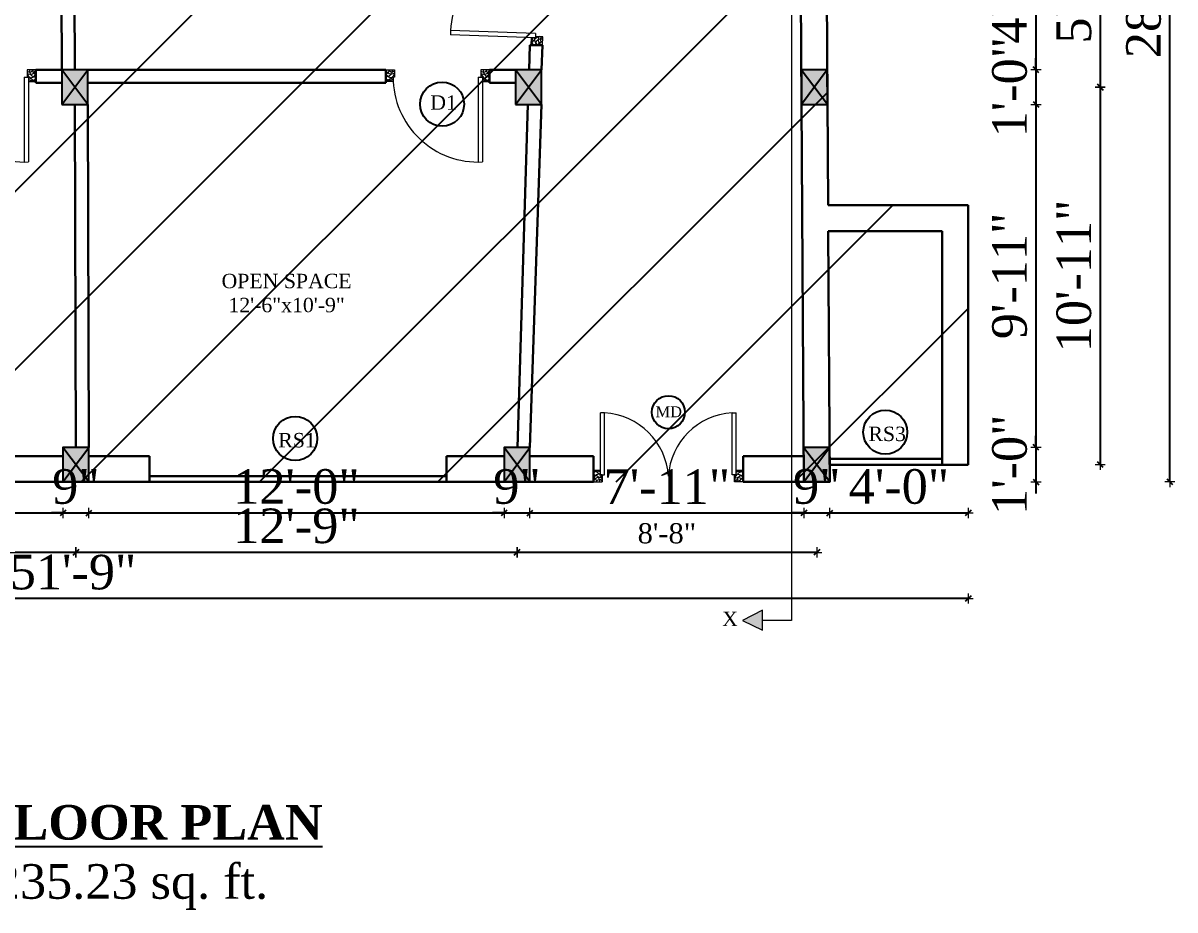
# Model space of a CAD drawing. Header units: inches. Extents: x 2 to 197762, y -33236 to 9.
# Drawn here: x 35408.7 to 35808.3, y -14193.6 to -13885.9 of the extents above; entities that cross this region are included whole.
import ezdxf

# ---------------------------------------------------------------- set-up
doc = ezdxf.new("R2010")
doc.units = ezdxf.units.IN
doc.header["$LTSCALE"] = 5
doc.header["$MEASUREMENT"] = 0
for name, color, linetype, lineweight in [('A-WALL', 7, 'Continuous', 9), ('Dimension', 7, 'Continuous', 18), ('DOOR', 62, 'Continuous', 0)]:
    doc.layers.add(name, color=color, linetype=linetype, lineweight=lineweight)
doc.layers.add('dim line', color=7, linetype='Continuous', lineweight=15, true_color=0xfab2b2)
doc.layers.add('TEXT', color=6, linetype='Continuous')
doc.layers.add('WALL', color=7, linetype='Continuous')
doc.styles.add('ordinary', font='times.ttf')
doc.dimstyles.new('Copy of 96', dxfattribs={"dimtxt": 7, "dimasz": 4, "dimexe": 0.5, "dimexo": 0.5, "dimgap": 3, "dimtad": 1, "dimdec": 1, "dimzin": 11, "dimdsep": 46, "dimlunit": 4, "dimtxsty": 'ordinary', "dimblk": 'OBLIQUE', "dimcen": 0.09, "dimse1": 1, "dimse2": 1, "dimclrt": 6, "dimazin": 0, "dimtfac": 1, "dimtdec": 1, "dimtix": 1, "dimtmove": 2, "dimatfit": 3, "dimldrblk": 'leader', "dimfxl": 0.5, "dimfxlon": 1, "dimtolj": 1, "dimtzin": 0, "dimarcsym": 0})

# ---------------------------------------------------------------- blocks, each defined once
blk = doc.blocks.new('C1a')
at = {"color": 1, "ltscale": 5}
for p, q in [((18657.75, 4625.76), (18648.75, 4625.76)), ((18648.75, 4625.76), (18648.82, 4613.76)), ((18657.82, 4613.76), (18657.75, 4625.76)), ((18648.82, 4613.76), (18657.82, 4613.76))]:
    blk.add_line(p, q, dxfattribs=at)
blk = doc.blocks.new('A$C27B36B59')
at = {"layer": 'DOOR'}
for p, q in [((0, 4), (0, 0)), ((2.5, 4), (0, 4)), ((2.5, 2.5), (2.5, 4)), ((0, 0), (3, 0)), ((3, 2.5), (2.5, 2.5)), ((3, 0), (3, 2.5))]:
    blk.add_line(p, q, dxfattribs=at)
for centre, radius, start, end in [((-1.4, -0.54), 4.75, 22.1411, 72.838), ((1.34, 2.09), 1.64, 45.138, 144.8948), ((2.21, 0.3), 2.49, 83.3149, 152.658), ((0.13, 0.37), 2.05, 349.4875, 93.6805), ((1.96, -0.47), 2.01, 58.7447, 166.495), ((-0.06, 0.32), 1.13, 343.542, 86.947), ((2.08, -0.4), 1.17, 38.2816, 160.1519)]:
    blk.add_arc(centre, radius, start, end, dxfattribs=at)
blk = doc.blocks.new('D2')
at = {"layer": 'DOOR'}
for p, q in [((74473.95, 24047.59), (74473.95, 24018.09)), ((74473.95, 24047.59), (74475.45, 24047.59)), ((74475.45, 24047.59), (74475.45, 24018.13))]:
    blk.add_line(p, q, dxfattribs=at)
blk.add_arc((74473.95, 24047.59), 29.5, 180, 272.9146, dxfattribs=at)
at = {"layer": 'DOOR', "xscale": -1, "rotation": 180}
blk.add_blockref('A$C27B36B59', (74441.95, 24050.09), dxfattribs=at)
at = {"layer": 'DOOR', "rotation": 180}
blk.add_blockref('A$C27B36B59', (74477.95, 24050.09), dxfattribs=at)
blk = doc.blocks.new('x-x')
at = {"ltscale": 5}
for points in [[(11364.03, -701.52), (11364.03, -694.51), (11357.15, -698.09)], [(11364.03, -1135.52), (11364.03, -1128.51), (11357.15, -1132.09)]]:
    blk.add_hatch(color=256, dxfattribs=at).paths.add_polyline_path(points)
for p, q in [((11364.03, -694.51), (11357.15, -698.09)), ((11364.03, -701.52), (11364.03, -694.51)), ((11357.15, -698.09), (11364.03, -701.52)), ((11374.13, -698.09), (11364.03, -698.09)), ((11374.13, -698.09), (11374.13, -1132.09)), ((11364.03, -1128.51), (11357.15, -1132.09)), ((11364.03, -1135.52), (11364.03, -1128.51)), ((11357.15, -1132.09), (11364.03, -1135.52)), ((11374.13, -1132.09), (11364.03, -1132.09))]:
    blk.add_line(p, q, dxfattribs=at)
at = {"layer": 'A-WALL', "color": 1, "ltscale": 5}
blk.add_line((11374.13, -1120.09), (11374.13, -1132.09), dxfattribs=at)
at = {"layer": 'TEXT', "style": 'ordinary'}
for p in [(11350.08, -700.97), (11350.08, -1134.1)]:
    blk.add_text('X', height=5, dxfattribs=at).set_placement(p)
blk = doc.blocks.new('oblique')
at = {"color": 0, "lineweight": -2}
blk.add_line((0.25, 0.25), (-0.25, -0.25), dxfattribs=at)
at = {"layer": 'dim line', "lineweight": 9}
for p, q in [((-0.4375, 0), (0.4375, 0)), ((0, 0.4375), (0, -0.4375))]:
    blk.add_line(p, q, dxfattribs=at)
blk = doc.blocks.new('*D453')
at = {"layer": 'A-WALL', "color": 0, "lineweight": -2, "ltscale": 50, "transparency": 16777216}
blk.add_line((35684.02, -14069.55), (35580.02, -14069.55), dxfattribs=at)
at = {"layer": 'Defpoints', "color": 0, "ltscale": 50, "transparency": 16777216}
for p in [(35580.02, -14045.14), (35684.02, -14045.14), (35580.02, -14069.55)]:
    blk.add_point(p, dxfattribs=at)
at = {"layer": 'A-WALL', "color": 0, "lineweight": -2, "ltscale": 50, "transparency": 16777216, "xscale": 4, "yscale": 4, "zscale": 4, "rotation": 180}
blk.add_blockref('oblique', (35580.02, -14069.55), dxfattribs=at)
at = {"layer": 'A-WALL', "color": 0, "lineweight": -2, "ltscale": 50, "transparency": 16777216, "xscale": 4, "yscale": 4, "zscale": 4}
blk.add_blockref('oblique', (35684.02, -14069.55), dxfattribs=at)
at = {"layer": 'A-WALL', "color": 6, "ltscale": 50, "transparency": 16777216, "insert": (35632.02, -14062.99), "char_height": 7, "attachment_point": 5, "style": 'ordinary'}
blk.add_mtext('\\A1;8\'-8"', dxfattribs=at)
blk = doc.blocks.new('_OBLIQUE')
at = {"color": 0, "linetype": 'ByBlock'}
blk.add_line((-0.5, -0.5), (0.5, 0.5), dxfattribs=at)
blk = doc.blocks.new('leader')
at = {"layer": 'Dimension'}
for p, q in [((0, -4.328), (0, 4.328)), ((-4.424, 0), (4.424, 0))]:
    blk.add_line(p, q, dxfattribs=at)
blk = doc.blocks.new('*D454')
at = {"layer": 'A-WALL', "color": 0, "lineweight": -2, "ltscale": 50, "transparency": 16777216}
blk.add_line((35580.02, -14069.55), (35427.02, -14069.55), dxfattribs=at)
at = {"layer": 'Defpoints', "color": 0, "ltscale": 50, "transparency": 16777216}
for p in [(35427.02, -14045.14), (35580.02, -14045.14), (35427.02, -14069.55)]:
    blk.add_point(p, dxfattribs=at)
at = {"layer": 'A-WALL', "color": 0, "lineweight": -2, "ltscale": 50, "transparency": 16777216, "xscale": 4, "yscale": 4, "zscale": 4, "rotation": 180}
blk.add_blockref('oblique', (35427.02, -14069.55), dxfattribs=at)
at = {"layer": 'A-WALL', "color": 0, "lineweight": -2, "ltscale": 50, "transparency": 16777216, "xscale": 4, "yscale": 4, "zscale": 4}
blk.add_blockref('oblique', (35580.02, -14069.55), dxfattribs=at)
at = {"layer": 'A-WALL', "color": 6, "ltscale": 50, "transparency": 16777216, "insert": (35503.52, -14060.43), "char_height": 12, "attachment_point": 5, "style": 'ordinary'}
blk.add_mtext('\\A1;12\'-9"', dxfattribs=at)
blk = doc.blocks.new('*D455')
at = {"layer": 'A-WALL', "color": 0, "lineweight": -2, "ltscale": 50, "transparency": 16777216}
blk.add_line((35427.02, -14069.55), (35277.02, -14069.55), dxfattribs=at)
at = {"layer": 'Defpoints', "color": 0, "ltscale": 50, "transparency": 16777216}
for p in [(35277.02, -14045.14), (35427.02, -14045.14), (35277.02, -14069.55)]:
    blk.add_point(p, dxfattribs=at)
at = {"layer": 'A-WALL', "color": 0, "lineweight": -2, "ltscale": 50, "transparency": 16777216, "xscale": 4, "yscale": 4, "zscale": 4, "rotation": 180}
blk.add_blockref('oblique', (35277.02, -14069.55), dxfattribs=at)
at = {"layer": 'A-WALL', "color": 0, "lineweight": -2, "ltscale": 50, "transparency": 16777216, "xscale": 4, "yscale": 4, "zscale": 4}
blk.add_blockref('oblique', (35427.02, -14069.55), dxfattribs=at)
at = {"layer": 'A-WALL', "color": 6, "ltscale": 50, "transparency": 16777216, "insert": (35352.02, -14060.45), "char_height": 12, "attachment_point": 5, "style": 'ordinary'}
blk.add_mtext('\\A1;12\'-6"', dxfattribs=at)
blk = doc.blocks.new('*D241')
at = {"layer": 'A-WALL', "color": 0, "lineweight": -2, "ltscale": 50, "transparency": 16777216}
blk.add_line((35736.52, -14085.6), (35115.52, -14085.6), dxfattribs=at)
at = {"layer": 'Defpoints', "color": 0, "ltscale": 50, "transparency": 16777216}
for p in [(35736.52, -14035.96), (35115.52, -14041.96), (35115.52, -14085.6)]:
    blk.add_point(p, dxfattribs=at)
at = {"layer": 'A-WALL', "color": 0, "lineweight": -2, "ltscale": 50, "transparency": 16777216, "xscale": 4, "yscale": 4, "zscale": 4, "rotation": 180}
blk.add_blockref('oblique', (35115.52, -14085.6), dxfattribs=at)
at = {"layer": 'A-WALL', "color": 0, "lineweight": -2, "ltscale": 50, "transparency": 16777216, "xscale": 4, "yscale": 4, "zscale": 4}
blk.add_blockref('oblique', (35736.52, -14085.6), dxfattribs=at)
at = {"layer": 'A-WALL', "color": 6, "ltscale": 50, "transparency": 16777216, "insert": (35426.02, -14076.48), "char_height": 12, "attachment_point": 5, "style": 'ordinary'}
blk.add_mtext('\\A1;51\'-9"', dxfattribs=at)
blk = doc.blocks.new('*D247')
at = {"layer": 'A-WALL', "color": 0, "lineweight": -2, "ltscale": 50, "transparency": 16777216}
blk.add_line((35281.52, -14055.9), (35422.52, -14055.9), dxfattribs=at)
at = {"layer": 'Defpoints', "color": 0, "ltscale": 50, "transparency": 16777216}
for p in [(35281.52, -14045.14), (35422.52, -14045.14), (35422.52, -14055.9)]:
    blk.add_point(p, dxfattribs=at)
at = {"layer": 'A-WALL', "color": 0, "lineweight": -2, "ltscale": 50, "transparency": 16777216, "xscale": 4, "yscale": 4, "zscale": 4, "rotation": 180}
blk.add_blockref('oblique', (35281.52, -14055.9), dxfattribs=at)
at = {"layer": 'A-WALL', "color": 0, "lineweight": -2, "ltscale": 50, "transparency": 16777216, "xscale": 4, "yscale": 4, "zscale": 4}
blk.add_blockref('oblique', (35422.52, -14055.9), dxfattribs=at)
at = {"layer": 'A-WALL', "color": 6, "ltscale": 50, "transparency": 16777216, "insert": (35352.02, -14046.78), "char_height": 12, "attachment_point": 5, "style": 'ordinary'}
blk.add_mtext('\\A1;11\'-9"', dxfattribs=at)
blk = doc.blocks.new('*D248')
at = {"layer": 'A-WALL', "color": 0, "lineweight": -2, "ltscale": 50, "transparency": 16777216}
for p, q in [((35422.52, -14055.9), (35418.52, -14055.9)), ((35422.52, -14055.9), (35431.52, -14055.9)), ((35431.52, -14055.9), (35435.52, -14055.9))]:
    blk.add_line(p, q, dxfattribs=at)
at = {"layer": 'Defpoints', "color": 0, "ltscale": 50, "transparency": 16777216}
for p in [(35422.52, -14045.14), (35431.52, -14045.14), (35431.52, -14055.9)]:
    blk.add_point(p, dxfattribs=at)
at = {"layer": 'A-WALL', "color": 0, "lineweight": -2, "ltscale": 50, "transparency": 16777216, "xscale": 4, "yscale": 4, "zscale": 4}
blk.add_blockref('oblique', (35422.52, -14055.9), dxfattribs=at)
at = {"layer": 'A-WALL', "color": 0, "lineweight": -2, "ltscale": 50, "transparency": 16777216, "xscale": 4, "yscale": 4, "zscale": 4, "rotation": 180}
blk.add_blockref('oblique', (35431.52, -14055.9), dxfattribs=at)
at = {"layer": 'A-WALL', "color": 6, "ltscale": 50, "transparency": 16777216, "insert": (35427.02, -14046.78), "char_height": 12, "attachment_point": 5, "style": 'ordinary'}
blk.add_mtext('\\A1;9"', dxfattribs=at)
blk = doc.blocks.new('*D249')
at = {"layer": 'A-WALL', "color": 0, "lineweight": -2, "ltscale": 50, "transparency": 16777216}
blk.add_line((35431.52, -14055.9), (35575.52, -14055.9), dxfattribs=at)
at = {"layer": 'Defpoints', "color": 0, "ltscale": 50, "transparency": 16777216}
for p in [(35431.52, -14045.14), (35575.52, -14045.14), (35575.52, -14055.9)]:
    blk.add_point(p, dxfattribs=at)
at = {"layer": 'A-WALL', "color": 0, "lineweight": -2, "ltscale": 50, "transparency": 16777216, "xscale": 4, "yscale": 4, "zscale": 4, "rotation": 180}
blk.add_blockref('oblique', (35431.52, -14055.9), dxfattribs=at)
at = {"layer": 'A-WALL', "color": 0, "lineweight": -2, "ltscale": 50, "transparency": 16777216, "xscale": 4, "yscale": 4, "zscale": 4}
blk.add_blockref('oblique', (35575.52, -14055.9), dxfattribs=at)
at = {"layer": 'A-WALL', "color": 6, "ltscale": 50, "transparency": 16777216, "insert": (35503.52, -14046.79), "char_height": 12, "attachment_point": 5, "style": 'ordinary'}
blk.add_mtext('\\A1;12\'-0"', dxfattribs=at)
blk = doc.blocks.new('*D250')
at = {"layer": 'A-WALL', "color": 0, "lineweight": -2, "ltscale": 50, "transparency": 16777216}
for p, q in [((35575.52, -14055.9), (35571.52, -14055.9)), ((35575.52, -14055.9), (35584.52, -14055.9)), ((35584.52, -14055.9), (35588.52, -14055.9))]:
    blk.add_line(p, q, dxfattribs=at)
at = {"layer": 'Defpoints', "color": 0, "ltscale": 50, "transparency": 16777216}
for p in [(35575.52, -14045.14), (35584.52, -14045.14), (35584.52, -14055.9)]:
    blk.add_point(p, dxfattribs=at)
at = {"layer": 'A-WALL', "color": 0, "lineweight": -2, "ltscale": 50, "transparency": 16777216, "xscale": 4, "yscale": 4, "zscale": 4}
blk.add_blockref('oblique', (35575.52, -14055.9), dxfattribs=at)
at = {"layer": 'A-WALL', "color": 0, "lineweight": -2, "ltscale": 50, "transparency": 16777216, "xscale": 4, "yscale": 4, "zscale": 4, "rotation": 180}
blk.add_blockref('oblique', (35584.52, -14055.9), dxfattribs=at)
at = {"layer": 'A-WALL', "color": 6, "ltscale": 50, "transparency": 16777216, "insert": (35580.02, -14046.78), "char_height": 12, "attachment_point": 5, "style": 'ordinary'}
blk.add_mtext('\\A1;9"', dxfattribs=at)
blk = doc.blocks.new('*D251')
at = {"layer": 'A-WALL', "color": 0, "lineweight": -2, "ltscale": 50, "transparency": 16777216}
blk.add_line((35584.52, -14055.9), (35679.52, -14055.9), dxfattribs=at)
at = {"layer": 'Defpoints', "color": 0, "ltscale": 50, "transparency": 16777216}
for p in [(35584.52, -14045.14), (35679.52, -14045.14), (35679.52, -14055.9)]:
    blk.add_point(p, dxfattribs=at)
at = {"layer": 'A-WALL', "color": 0, "lineweight": -2, "ltscale": 50, "transparency": 16777216, "xscale": 4, "yscale": 4, "zscale": 4, "rotation": 180}
blk.add_blockref('oblique', (35584.52, -14055.9), dxfattribs=at)
at = {"layer": 'A-WALL', "color": 0, "lineweight": -2, "ltscale": 50, "transparency": 16777216, "xscale": 4, "yscale": 4, "zscale": 4}
blk.add_blockref('oblique', (35679.52, -14055.9), dxfattribs=at)
at = {"layer": 'A-WALL', "color": 6, "ltscale": 50, "transparency": 16777216, "insert": (35632.02, -14046.78), "char_height": 12, "attachment_point": 5, "style": 'ordinary'}
blk.add_mtext('\\A1;7\'-11"', dxfattribs=at)
blk = doc.blocks.new('*D474')
at = {"layer": 'A-WALL', "color": 0, "lineweight": -2, "ltscale": 50, "transparency": 16777216}
for p, q in [((35679.52, -14055.9), (35675.52, -14055.9)), ((35679.52, -14055.9), (35688.52, -14055.9)), ((35688.52, -14055.9), (35692.52, -14055.9))]:
    blk.add_line(p, q, dxfattribs=at)
at = {"layer": 'Defpoints', "color": 0, "ltscale": 50, "transparency": 16777216}
for p in [(35679.52, -14045.14), (35688.52, -14045.14), (35688.52, -14055.9)]:
    blk.add_point(p, dxfattribs=at)
at = {"layer": 'A-WALL', "color": 0, "lineweight": -2, "ltscale": 50, "transparency": 16777216, "xscale": 4, "yscale": 4, "zscale": 4}
blk.add_blockref('oblique', (35679.52, -14055.9), dxfattribs=at)
at = {"layer": 'A-WALL', "color": 0, "lineweight": -2, "ltscale": 50, "transparency": 16777216, "xscale": 4, "yscale": 4, "zscale": 4, "rotation": 180}
blk.add_blockref('oblique', (35688.52, -14055.9), dxfattribs=at)
at = {"layer": 'A-WALL', "color": 6, "ltscale": 50, "transparency": 16777216, "insert": (35684.02, -14046.78), "char_height": 12, "attachment_point": 5, "style": 'ordinary'}
blk.add_mtext('\\A1;9"', dxfattribs=at)
blk = doc.blocks.new('*D475')
at = {"layer": 'A-WALL', "color": 0, "lineweight": -2, "ltscale": 50, "transparency": 16777216}
blk.add_line((35688.52, -14055.9), (35736.52, -14055.9), dxfattribs=at)
at = {"layer": 'Defpoints', "color": 0, "ltscale": 50, "transparency": 16777216}
for p in [(35736.52, -14039.14), (35688.52, -14045.14), (35736.52, -14055.9)]:
    blk.add_point(p, dxfattribs=at)
at = {"layer": 'A-WALL', "color": 0, "lineweight": -2, "ltscale": 50, "transparency": 16777216, "xscale": 4, "yscale": 4, "zscale": 4, "rotation": 180}
blk.add_blockref('oblique', (35688.52, -14055.9), dxfattribs=at)
at = {"layer": 'A-WALL', "color": 0, "lineweight": -2, "ltscale": 50, "transparency": 16777216, "xscale": 4, "yscale": 4, "zscale": 4}
blk.add_blockref('oblique', (35736.52, -14055.9), dxfattribs=at)
at = {"layer": 'A-WALL', "color": 6, "ltscale": 50, "transparency": 16777216, "insert": (35712.52, -14046.79), "char_height": 12, "attachment_point": 5, "style": 'ordinary'}
blk.add_mtext('\\A1;4\'-0"', dxfattribs=at)
blk = doc.blocks.new('*D479')
at = {"layer": 'A-WALL', "color": 0, "lineweight": -2, "ltscale": 50, "transparency": 16777216}
blk.add_line((35760.05, -13849.14), (35760.05, -13902.14), dxfattribs=at)
at = {"layer": 'Defpoints', "color": 0, "ltscale": 50, "transparency": 16777216}
for p in [(35687.31, -13849.14), (35687.64, -13902.14), (35760.05, -13902.14)]:
    blk.add_point(p, dxfattribs=at)
at = {"layer": 'A-WALL', "color": 0, "lineweight": -2, "ltscale": 50, "transparency": 16777216, "xscale": 4, "yscale": 4, "zscale": 4}
for p, rotation in [((35760.05, -13849.14), 90), ((35760.05, -13902.14), 270)]:
    blk.add_blockref('oblique', p, dxfattribs=dict(at, rotation=rotation))
at = {"layer": 'A-WALL', "color": 6, "ltscale": 50, "transparency": 16777216, "insert": (35750.94, -13875.64), "char_height": 12, "attachment_point": 5, "rotation": 90, "style": 'ordinary'}
blk.add_mtext('\\A1;4\'-5"', dxfattribs=at)
blk = doc.blocks.new('*D480')
at = {"layer": 'A-WALL', "color": 0, "lineweight": -2, "ltscale": 50, "transparency": 16777216}
for p, q in [((35760.05, -13902.14), (35760.05, -13898.14)), ((35760.05, -13902.14), (35760.05, -13914.14)), ((35760.05, -13914.14), (35760.05, -13918.14))]:
    blk.add_line(p, q, dxfattribs=at)
at = {"layer": 'Defpoints', "color": 0, "ltscale": 50, "transparency": 16777216}
for p in [(35687.64, -13902.14), (35687.71, -13914.14), (35760.05, -13914.14)]:
    blk.add_point(p, dxfattribs=at)
at = {"layer": 'A-WALL', "color": 0, "lineweight": -2, "ltscale": 50, "transparency": 16777216, "xscale": 4, "yscale": 4, "zscale": 4}
for p, rotation in [((35760.05, -13902.14), 270), ((35760.05, -13914.14), 90)]:
    blk.add_blockref('oblique', p, dxfattribs=dict(at, rotation=rotation))
at = {"layer": 'A-WALL', "color": 6, "ltscale": 50, "transparency": 16777216, "insert": (35750.94, -13908.14), "char_height": 12, "attachment_point": 5, "rotation": 90, "style": 'ordinary'}
blk.add_mtext('\\A1;1\'-0"', dxfattribs=at)
blk = doc.blocks.new('*D481')
at = {"layer": 'A-WALL', "color": 0, "lineweight": -2, "ltscale": 50, "transparency": 16777216}
blk.add_line((35760.05, -13914.14), (35760.05, -14033.14), dxfattribs=at)
at = {"layer": 'Defpoints', "color": 0, "ltscale": 50, "transparency": 16777216}
for p in [(35687.71, -13914.14), (35688.45, -14033.14), (35760.05, -14033.14)]:
    blk.add_point(p, dxfattribs=at)
at = {"layer": 'A-WALL', "color": 0, "lineweight": -2, "ltscale": 50, "transparency": 16777216, "xscale": 4, "yscale": 4, "zscale": 4}
for p, rotation in [((35760.05, -13914.14), 90), ((35760.05, -14033.14), 270)]:
    blk.add_blockref('oblique', p, dxfattribs=dict(at, rotation=rotation))
at = {"layer": 'A-WALL', "color": 6, "ltscale": 50, "transparency": 16777216, "insert": (35750.92, -13973.64), "char_height": 12, "attachment_point": 5, "rotation": 90, "style": 'ordinary'}
blk.add_mtext('\\A1;9\'-11"', dxfattribs=at)
blk = doc.blocks.new('*D482')
at = {"layer": 'A-WALL', "color": 0, "lineweight": -2, "ltscale": 50, "transparency": 16777216}
for p, q in [((35760.05, -14033.14), (35760.05, -14029.14)), ((35760.05, -14033.14), (35760.05, -14045.14)), ((35760.05, -14045.14), (35760.05, -14049.14))]:
    blk.add_line(p, q, dxfattribs=at)
at = {"layer": 'Defpoints', "color": 0, "ltscale": 50, "transparency": 16777216}
for p in [(35688.45, -14033.14), (35688.52, -14045.14), (35760.05, -14045.14)]:
    blk.add_point(p, dxfattribs=at)
at = {"layer": 'A-WALL', "color": 0, "lineweight": -2, "ltscale": 50, "transparency": 16777216, "xscale": 4, "yscale": 4, "zscale": 4}
for p, rotation in [((35760.05, -14033.14), 270), ((35760.05, -14045.14), 90)]:
    blk.add_blockref('oblique', p, dxfattribs=dict(at, rotation=rotation))
at = {"layer": 'A-WALL', "color": 6, "ltscale": 50, "transparency": 16777216, "insert": (35750.94, -14039.14), "char_height": 12, "attachment_point": 5, "rotation": 90, "style": 'ordinary'}
blk.add_mtext('\\A1;1\'-0"', dxfattribs=at)
blk = doc.blocks.new('*D484')
at = {"layer": 'A-WALL', "color": 0, "lineweight": -2, "ltscale": 50, "transparency": 16777216}
blk.add_line((35782.35, -13843.14), (35782.35, -13908.14), dxfattribs=at)
at = {"layer": 'Defpoints', "color": 0, "ltscale": 50, "transparency": 16777216}
for p in [(35687.28, -13843.14), (35687.68, -13908.14), (35782.35, -13908.14)]:
    blk.add_point(p, dxfattribs=at)
at = {"layer": 'A-WALL', "color": 0, "lineweight": -2, "ltscale": 50, "transparency": 16777216, "xscale": 4, "yscale": 4, "zscale": 4}
for p, rotation in [((35782.35, -13843.14), 90), ((35782.35, -13908.14), 270)]:
    blk.add_blockref('oblique', p, dxfattribs=dict(at, rotation=rotation))
at = {"layer": 'A-WALL', "color": 6, "ltscale": 50, "transparency": 16777216, "insert": (35773.25, -13875.64), "char_height": 12, "attachment_point": 5, "rotation": 90, "style": 'ordinary'}
blk.add_mtext('\\A1;5\'-5"', dxfattribs=at)
blk = doc.blocks.new('*D485')
at = {"layer": 'A-WALL', "color": 0, "lineweight": -2, "ltscale": 50, "transparency": 16777216}
blk.add_line((35782.35, -13908.14), (35782.35, -14039.14), dxfattribs=at)
at = {"layer": 'Defpoints', "color": 0, "ltscale": 50, "transparency": 16777216}
for p in [(35687.68, -13908.14), (35688.48, -14039.14), (35782.35, -14039.14)]:
    blk.add_point(p, dxfattribs=at)
at = {"layer": 'A-WALL', "color": 0, "lineweight": -2, "ltscale": 50, "transparency": 16777216, "xscale": 4, "yscale": 4, "zscale": 4}
for p, rotation in [((35782.35, -13908.14), 90), ((35782.35, -14039.14), 270)]:
    blk.add_blockref('oblique', p, dxfattribs=dict(at, rotation=rotation))
at = {"layer": 'A-WALL', "color": 6, "ltscale": 50, "transparency": 16777216, "insert": (35773.25, -13973.64), "char_height": 12, "attachment_point": 5, "rotation": 90, "style": 'ordinary'}
blk.add_mtext('\\A1;10\'-11"', dxfattribs=at)
blk = doc.blocks.new('*D486')
at = {"layer": 'A-WALL', "color": 0, "lineweight": -2, "ltscale": 50, "transparency": 16777216}
blk.add_line((35806.51, -14045.14), (35806.51, -13707.14), dxfattribs=at)
at = {"layer": 'Defpoints', "color": 0, "ltscale": 50, "transparency": 16777216}
for p in [(35686.44, -13707.14), (35806.51, -13707.14), (35688.52, -14045.14)]:
    blk.add_point(p, dxfattribs=at)
at = {"layer": 'A-WALL', "color": 0, "lineweight": -2, "ltscale": 50, "transparency": 16777216, "xscale": 4, "yscale": 4, "zscale": 4}
for p, rotation in [((35806.51, -13707.14), 90), ((35806.51, -14045.14), 270)]:
    blk.add_blockref('oblique', p, dxfattribs=dict(at, rotation=rotation))
at = {"layer": 'A-WALL', "color": 6, "ltscale": 50, "transparency": 16777216, "insert": (35797.4, -13876.14), "char_height": 12, "attachment_point": 5, "rotation": 90, "style": 'ordinary'}
blk.add_mtext('\\A1;28\'-2"', dxfattribs=at)

msp = doc.modelspace()

# ---------------------------------------------------------------- hatches: boundary and pattern name
at = {"layer": 'WALL', "linetype": 'ByBlock', "ltscale": 5, "true_color": 0xf8991e}
h = msp.add_hatch(dxfattribs=at)
h.set_pattern_fill('ANSI31', color=30, scale=350)
h.set_pattern_definition([(45, (28671.218, -11460.087), (-30.93592, 30.93592), [])])
h.paths.add_polyline_path([(35115.52, -14045.14), (35307.44, -13707.14), (35686.44, -13707.14), (35687.93, -13949.14), (35736.52, -13949.14), (35736.52, -14039.14), (35688.52, -14039.14), (35688.52, -14045.14)])
h = msp.add_hatch(color=30, dxfattribs=at)
h.dxf.hatch_style = 1
h.paths.add_polyline_path([(35426.59, -13908.14), (35422.09, -13914.14), (35431.09, -13914.14)])
h.paths.add_polyline_path([(35431.09, -13914.14), (35431.09, -13902.14), (35426.59, -13908.14)])
h.paths.add_polyline_path([(35426.59, -13908.14), (35431.09, -13902.14), (35422.09, -13902.14)])
h.paths.add_polyline_path([(35422.09, -13902.14), (35422.09, -13914.14), (35426.59, -13908.14)])
h = msp.add_hatch(color=30, dxfattribs=at)
h.dxf.hatch_style = 1
h.paths.add_polyline_path([(35584.01, -13908.14), (35579.51, -13914.14), (35588.51, -13914.14)])
h.paths.add_polyline_path([(35588.51, -13914.14), (35588.51, -13902.14), (35584.01, -13908.14)])
h.paths.add_polyline_path([(35584.01, -13908.14), (35588.51, -13902.14), (35579.51, -13902.14)])
h.paths.add_polyline_path([(35579.51, -13902.14), (35579.51, -13914.14), (35584.01, -13908.14)])
h = msp.add_hatch(color=30, dxfattribs=at)
h.dxf.hatch_style = 1
h.paths.add_polyline_path([(35687.71, -13914.14), (35683.18, -13908.14), (35678.71, -13914.14)])
h.paths.add_polyline_path([(35687.71, -13914.14), (35687.64, -13902.14), (35683.18, -13908.14)])
h.paths.add_polyline_path([(35687.64, -13902.14), (35678.64, -13902.14), (35683.18, -13908.14)])
h.paths.add_polyline_path([(35683.18, -13908.14), (35678.64, -13902.14), (35678.71, -13914.14)])
h = msp.add_hatch(color=30, dxfattribs=at)
h.dxf.hatch_style = 1
h.paths.add_polyline_path([(35427.02, -14039.14), (35422.52, -14045.14), (35431.52, -14045.14)])
h.paths.add_polyline_path([(35431.52, -14045.14), (35431.52, -14033.14), (35427.02, -14039.14)])
h.paths.add_polyline_path([(35427.02, -14039.14), (35431.52, -14033.14), (35422.52, -14033.14)])
h.paths.add_polyline_path([(35422.52, -14033.14), (35422.52, -14045.14), (35427.02, -14039.14)])
h = msp.add_hatch(color=30, dxfattribs=at)
h.dxf.hatch_style = 1
h.paths.add_polyline_path([(35580.02, -14039.14), (35575.52, -14045.14), (35584.52, -14045.14)])
h.paths.add_polyline_path([(35584.52, -14045.14), (35584.52, -14033.14), (35580.02, -14039.14)])
h.paths.add_polyline_path([(35580.02, -14039.14), (35584.52, -14033.14), (35575.52, -14033.14)])
h.paths.add_polyline_path([(35575.52, -14033.14), (35575.52, -14045.14), (35580.02, -14039.14)])
h = msp.add_hatch(color=30, dxfattribs=at)
h.dxf.hatch_style = 1
h.paths.add_polyline_path([(35688.52, -14045.14), (35683.98, -14039.14), (35679.52, -14045.14)])
h.paths.add_polyline_path([(35688.52, -14045.14), (35688.45, -14033.14), (35683.98, -14039.14)])
h.paths.add_polyline_path([(35688.45, -14033.14), (35679.45, -14033.14), (35683.98, -14039.14)])
h.paths.add_polyline_path([(35683.98, -14039.14), (35679.45, -14033.14), (35679.52, -14045.14)])

# ---------------------------------------------------------------- linework, layer by layer
at = {"color": 1, "ltscale": 5}
for p, q in [((35422.09, -13914.14), (35431.09, -13902.14)), ((35431.09, -13914.14), (35422.09, -13902.14)), ((35579.51, -13914.14), (35588.51, -13902.14)), ((35588.51, -13914.14), (35579.51, -13902.14)), ((35687.71, -13914.14), (35678.64, -13902.14)), ((35687.64, -13902.14), (35678.71, -13914.14)), ((35422.52, -14045.14), (35431.52, -14033.14)), ((35431.52, -14045.14), (35422.52, -14033.14)), ((35575.52, -14045.14), (35584.52, -14033.14)), ((35584.52, -14045.14), (35575.52, -14033.14)), ((35688.52, -14045.14), (35679.45, -14033.14)), ((35679.52, -14045.14), (35688.45, -14033.14))]:
    msp.add_line(p, q, dxfattribs=at)
at = {"layer": 'A-WALL', "lineweight": 30}
for p, q in [((35679.52, -14045.14), (35677.44, -13707.14)), ((35687.93, -13949.14), (35686.44, -13707.14)), ((35422.09, -13902.14), (35421.87, -13849.14)), ((35426.59, -13902.12), (35426.37, -13849.12)), ((35584.45, -13893.64), (35584.19, -13902.14)), ((35584.45, -13893.64), (35588.82, -13893.64)), ((35588.82, -13893.64), (35588.51, -13902.14)), ((35413.09, -13902.14), (35413.09, -13906.64)), ((35422.09, -13902.14), (35413.09, -13902.14)), ((35431.07, -13902.14), (35534.51, -13902.14)), ((35534.51, -13902.14), (35534.51, -13906.64)), ((35570.51, -13902.14), (35579.51, -13902.14)), ((35570.51, -13902.14), (35570.51, -13906.64)), ((35422.09, -13906.64), (35413.09, -13906.64)), ((35431.07, -13906.64), (35534.51, -13906.64)), ((35570.51, -13906.64), (35579.51, -13906.64)), ((35427, -14033.14), (35426.61, -13914.14)), ((35431.52, -14033.14), (35431.09, -13914.14)), ((35583.82, -13914.14), (35580.2, -14033.14)), ((35588.51, -13914.14), (35584.52, -14033.14)), ((35736.52, -13949.14), (35687.93, -13949.14)), ((35736.52, -14039.14), (35736.52, -13949.14)), ((35727.52, -13958.14), (35687.93, -13958.14)), ((35688.52, -14045.14), (35687.99, -13958.14)), ((35727.52, -14039.14), (35727.52, -13958.14)), ((35401.52, -14036.14), (35422.52, -14036.14)), ((35431.52, -14036.14), (35452.52, -14036.14)), ((35452.52, -14045.14), (35452.52, -14036.14)), ((35555.52, -14036.14), (35575.52, -14036.14)), ((35555.52, -14045.14), (35555.52, -14036.14)), ((35584.52, -14036.14), (35606.52, -14036.14)), ((35606.52, -14045.14), (35606.52, -14036.14)), ((35658.52, -14036.14), (35679.47, -14036.2)), ((35658.52, -14045.14), (35658.52, -14036.14)), ((35688.52, -14037.14), (35727.52, -14037.14)), ((35688.52, -14039.14), (35736.52, -14039.14)), ((35401.52, -14045.14), (35452.52, -14045.14)), ((35452.52, -14043.14), (35555.52, -14043.14)), ((35452.52, -14045.14), (35555.52, -14045.14)), ((35555.52, -14045.14), (35606.52, -14045.14)), ((35658.52, -14045.14), (35688.52, -14045.14))]:
    msp.add_line(p, q, dxfattribs=at)
at = {"layer": 'DOOR', "ltscale": 0.5}
for p, q in [((35610.42, -14021.19), (35609.02, -14021.19)), ((35609.02, -14042.64), (35609.02, -14021.19)), ((35610.42, -14042.64), (35610.42, -14021.19)), ((35654.62, -14042.64), (35654.62, -14021.19)), ((35654.62, -14021.19), (35656.02, -14021.19)), ((35656.02, -14042.64), (35656.02, -14021.19)), ((35606.52, -14041.14), (35608.92, -14041.14)), ((35658.52, -14041.14), (35656.12, -14041.14)), ((35606.52, -14045.14), (35609.52, -14045.14)), ((35609.02, -14042.64), (35610.42, -14042.64)), ((35609.52, -14042.74), (35609.52, -14045.14)), ((35656.02, -14042.64), (35654.62, -14042.64)), ((35655.52, -14042.74), (35655.52, -14045.14))]:
    msp.add_line(p, q, dxfattribs=at)
for centre, start, end in [((35609.18, -14044.53), 3.4196, 86.9665), ((35655.86, -14044.53), 93.0335, 176.5804)]:
    msp.add_arc(centre, 23.38, start, end, dxfattribs=at)
at = {"layer": 'TEXT'}
for centre, radius in [((35554.03, -13914.06), 7.64), ((35632.55, -14020.93), 5.73), ((35707.77, -14027.87), 7.64), ((35503.05, -14030.06), 7.64)]:
    msp.add_circle(centre, radius, dxfattribs=at)
at = {"layer": 'WALL', "color": 2, "linetype": 'ByBlock', "ltscale": 5}
for points in [[(35422.09, -13914.14), (35431.09, -13914.14), (35431.09, -13902.14), (35422.09, -13902.14)], [(35579.51, -13914.14), (35588.51, -13914.14), (35588.51, -13902.14), (35579.51, -13902.14)], [(35678.64, -13902.14), (35678.71, -13914.14), (35687.71, -13914.14), (35687.64, -13902.14)], [(35422.52, -14045.14), (35431.52, -14045.14), (35431.52, -14033.14), (35422.52, -14033.14)], [(35575.52, -14045.14), (35584.52, -14045.14), (35584.52, -14033.14), (35575.52, -14033.14)], [(35679.45, -14033.14), (35679.52, -14045.14), (35688.52, -14045.14), (35688.45, -14033.14)]]:
    msp.add_lwpolyline(points, close=True, dxfattribs=at)

# ---------------------------------------------------------------- block references
at = {"layer": 'A-WALL', "color": 1}
msp.add_blockref('x-x', (24301.1, -12961.05), dxfattribs=at)
at = {"layer": 'DOOR'}
msp.add_blockref('A$C27B36B59', (35606.52, -14045.14), dxfattribs=at)
at = {"layer": 'DOOR', "xscale": -1}
msp.add_blockref('A$C27B36B59', (35658.52, -14045.14), dxfattribs=at)
at = {"layer": 'WALL', "color": 2, "linetype": 'ByBlock', "rotation": 267.8625062016944}
msp.add_blockref('D2', (14333.32, 61429.5), dxfattribs=at)
at = {"layer": 'WALL', "color": 2, "linetype": 'ByBlock'}
for p in [(-39064.86, -37952.23), (-38907.44, -37952.23)]:
    msp.add_blockref('D2', p, dxfattribs=at)
at = {"layer": 'WALL', "color": 2, "linetype": 'ByBlock', "ltscale": 5}
for p in [(17029.9, -18527.9), (17030.7, -18658.9)]:
    msp.add_blockref('C1a', p, dxfattribs=at)

# ---------------------------------------------------------------- texts
at = {"layer": 'TEXT', "style": 'ordinary'}
for s, height, rotation, p in [('D1', 5, 0.0004, (35549.94, -13915.98)), ('MD', 3.75, 359.9996, (35628.1, -14022.66)), ('RS1', 5, 0.0004, (35497.21, -14033.13)), ('RS3', 5, 0.0004, (35701.92, -14030.94))]:
    msp.add_text(s, height=height, rotation=rotation, dxfattribs=at).set_placement(p)
at = {"layer": 'TEXT', "insert": (35500.09, -13986.31), "char_height": 5, "attachment_point": 8, "rotation": 359.9996, "style": 'ordinary'}
msp.add_mtext_dynamic_manual_height_columns('OPEN SPACE\\P12\'-6"x10\'-9"', width=101.5687, gutter_width=1720.72, heights=[0], dxfattribs=at)
at = {"layer": 'TEXT', "char_height": 12, "width": 219.8151, "attachment_point": 8, "rotation": 359.9996, "style": 'ordinary'}
for s, insert in [('{\\fTimes New Roman|b1|i0|c0|p18;\\LGROUND FLOOR PLAN}', (35410.88, -14169.39)), ('AREA = 1235.23 sq. ft.', (35407.29, -14193.63))]:
    msp.add_mtext(s, dxfattribs=dict(at, insert=insert))

# ---------------------------------------------------------------- dimensions: what is measured, and where the dimension line sits
at = {"layer": 'A-WALL', "ltscale": 50}
for base, p1, p2, picture, middle in [((35806.51, -13707.14), (35688.52, -14045.14), (35686.44, -13707.14), '*D486', (35797.4, -13876.14)), ((35782.35, -13908.14), (35687.28, -13843.14), (35687.68, -13908.14), '*D484', (35773.25, -13875.64)), ((35760.05, -13902.14), (35687.31, -13849.14), (35687.64, -13902.14), '*D479', (35750.94, -13875.64)), ((35760.05, -13914.14), (35687.64, -13902.14), (35687.71, -13914.14), '*D480', (35750.94, -13908.14)), ((35782.35, -14039.14), (35687.68, -13908.14), (35688.48, -14039.14), '*D485', (35773.25, -13973.64)), ((35760.05, -14033.14), (35687.71, -13914.14), (35688.45, -14033.14), '*D481', (35750.92, -13973.64)), ((35760.05, -14045.14), (35688.45, -14033.14), (35688.52, -14045.14), '*D482', (35750.94, -14039.14))]:
    dim = msp.add_linear_dim(base=base, p1=p1, p2=p2, angle=90, dimstyle='Copy of 96', override={"dimtxt": 12, "dimdec": 0, "dimblk": 'oblique', "dimtdec": 0, "dimarcsym": 1}, dxfattribs=at)
    dim.commit()
    dim.dimension.update_dxf_attribs({"geometry": picture, "text_midpoint": middle})
for base, p1, p2, picture, middle in [((35115.52, -14085.6), (35736.52, -14035.96), (35115.52, -14041.96), '*D241', (35426.02, -14076.48)), ((35422.52, -14055.9), (35281.52, -14045.14), (35422.52, -14045.14), '*D247', (35352.02, -14046.78)), ((35431.52, -14055.9), (35422.52, -14045.14), (35431.52, -14045.14), '*D248', (35427.02, -14046.78)), ((35575.52, -14055.9), (35431.52, -14045.14), (35575.52, -14045.14), '*D249', (35503.52, -14046.79)), ((35584.52, -14055.9), (35575.52, -14045.14), (35584.52, -14045.14), '*D250', (35580.02, -14046.78)), ((35679.52, -14055.9), (35584.52, -14045.14), (35679.52, -14045.14), '*D251', (35632.02, -14046.78)), ((35688.52, -14055.9), (35679.52, -14045.14), (35688.52, -14045.14), '*D474', (35684.02, -14046.78)), ((35736.52, -14055.9), (35688.52, -14045.14), (35736.52, -14039.14), '*D475', (35712.52, -14046.79)), ((35277.02, -14069.55), (35427.02, -14045.14), (35277.02, -14045.14), '*D455', (35352.02, -14060.45)), ((35427.02, -14069.55), (35580.02, -14045.14), (35427.02, -14045.14), '*D454', (35503.52, -14060.43))]:
    dim = msp.add_linear_dim(base=base, p1=p1, p2=p2, dimstyle='Copy of 96', override={"dimtxt": 12, "dimdec": 0, "dimblk": 'oblique', "dimtdec": 0, "dimarcsym": 1}, dxfattribs=at)
    dim.commit()
    dim.dimension.update_dxf_attribs({"geometry": picture, "text_midpoint": middle})
dim = msp.add_aligned_dim(p1=(35684.02, -14045.14), p2=(35580.02, -14045.14), distance=24.41, dimstyle='Copy of 96', override={"dimdec": 0, "dimblk": 'oblique', "dimtdec": 0, "dimarcsym": 1}, dxfattribs=at)
dim.commit()
dim.dimension.update_dxf_attribs({"geometry": '*D453', "text_midpoint": (35632.02, -14062.99)})

doc.saveas('drawing.dxf')
